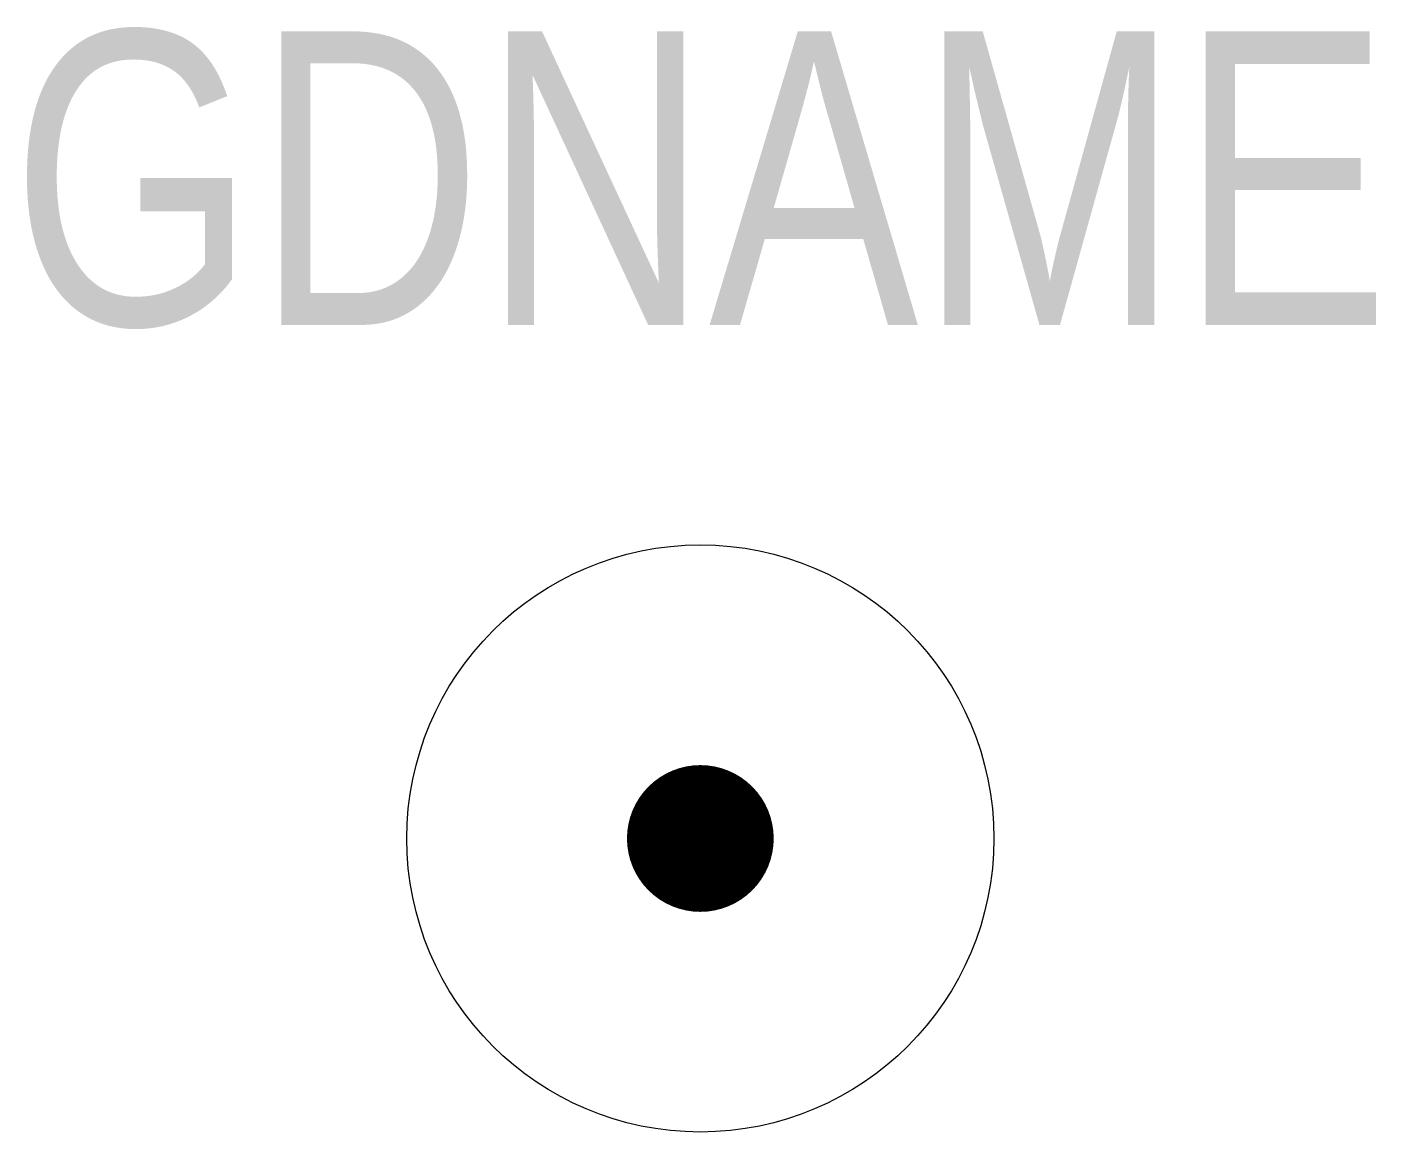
# Model space of a CAD drawing. Header units: inches. Extents: x -4.59 to 4.6, y -2 to 5.53.
import ezdxf
from ezdxf.enums import TextEntityAlignment as Align

# ---------------------------------------------------------------- set-up
doc = ezdxf.new("R2010")
doc.units = ezdxf.units.IN
doc.header["$MEASUREMENT"] = 0

msp = doc.modelspace()

# ---------------------------------------------------------------- linework, layer by layer
at = {"const_width": 0.5}
msp.add_lwpolyline([(-0.25, 0, 1), (0.25, 0, 1)], format="xyb", close=True, dxfattribs=at)
at = {"color": 4}
msp.add_circle((0, 0), 2, dxfattribs=at)

# ---------------------------------------------------------------- texts
at = {"width": 0.8}
msp.add_attdef('GDNAME', text='111G', height=2, dxfattribs=at).set_placement((0, 4.5), align=Align.MIDDLE)

doc.saveas('drawing.dxf')
